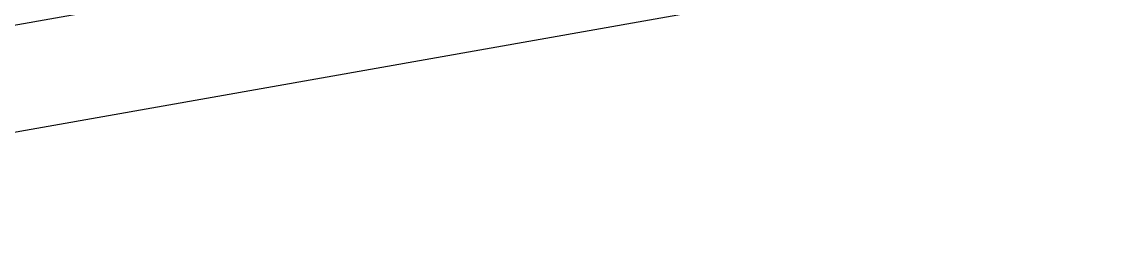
# Model space of a CAD drawing. Header units: millimetres. Extents: x -13407 to 8062823, y -2611 to 109271.
# Drawn here: x 17337.61 to 17351.66, y 51100.78 to 51103.51 of the extents above; entities that cross this region are included whole.
import ezdxf
from ezdxf import colors
from ezdxf.entities.mleader import LeaderData, LeaderLine
from ezdxf.math import Vec2, Vec3

# ---------------------------------------------------------------- set-up
doc = ezdxf.new("R2010")
doc.units = ezdxf.units.MM
for name, color, linetype, lineweight in [('АР_Отметки', 250, 'Continuous', 15), ('АР_Размеры', 175, 'Continuous', 9), ('АР_Сущ Несущая стена', 202, 'Continuous', 30)]:
    doc.layers.add(name, color=color, linetype=linetype, lineweight=lineweight)
doc.styles.add('ISOCPEUR', font='isocpeur.ttf', dxfattribs={"width": 0.7})

# ---------------------------------------------------------------- blocks, each defined once
blk = doc.blocks.new('_DotSmall')
at = {"color": 0, "linetype": 'ByBlock', "const_width": 0.5}
blk.add_lwpolyline([(-0.0625, 0, 1), (0.0625, 0, 1)], format="xyb", close=True, dxfattribs=at)

msp = doc.modelspace()

# ---------------------------------------------------------------- linework, layer by layer
at = {"layer": 'АР_Размеры', "color": 5, "lineweight": 0, "ltscale": 100, "transparency": 33554687}
msp.add_lwpolyline([(17379.526, 51110.913), (17319.641, 51100.3), (17319.359, 51100.497), (17319.167, 51101.577), (17319.343, 51101.98), (17321.744, 51102.406), (17321.942, 51102.688), (17321.814, 51103.409), (17321.51, 51103.726), (17319.109, 51103.301), (17318.827, 51103.498), (17317.869, 51108.901), (17318.617, 51110.271), (17318.588, 51111.133), (17316.354, 51113.956), (17315.676, 51113.589), (17318.038, 51100.263), (17319.755, 51098.958), (17379.88, 51109.614)], dxfattribs=at)
msp.add_lwpolyline([(17379.526, 51110.913), (17319.641, 51100.3), (17319.359, 51100.497), (17319.167, 51101.577), (17319.343, 51101.98), (17321.744, 51102.406), (17321.942, 51102.688), (17321.814, 51103.409), (17321.51, 51103.726), (17319.109, 51103.301), (17318.827, 51103.498), (17317.869, 51108.901), (17318.617, 51110.271), (17318.588, 51111.133), (17316.354, 51113.956), (17315.676, 51113.589), (17318.038, 51100.263), (17319.755, 51098.958), (17379.88, 51109.614)], dxfattribs=at)
msp.add_lwpolyline([(17379.526, 51110.913), (17319.641, 51100.3), (17319.359, 51100.497), (17319.167, 51101.577), (17319.343, 51101.98), (17321.744, 51102.406), (17321.942, 51102.688), (17321.814, 51103.409), (17321.51, 51103.726), (17319.109, 51103.301), (17318.827, 51103.498), (17317.869, 51108.901), (17318.617, 51110.271), (17318.588, 51111.133), (17316.354, 51113.956), (17315.676, 51113.589), (17318.038, 51100.263), (17319.755, 51098.958), (17379.88, 51109.614)], dxfattribs=at)
msp.add_lwpolyline([(17379.526, 51110.913), (17319.641, 51100.3), (17319.359, 51100.497), (17319.167, 51101.577), (17319.343, 51101.98), (17321.744, 51102.406), (17321.942, 51102.688), (17321.814, 51103.409), (17321.51, 51103.726), (17319.109, 51103.301), (17318.827, 51103.498), (17317.869, 51108.901), (17318.617, 51110.271), (17318.588, 51111.133), (17316.354, 51113.956), (17315.676, 51113.589), (17318.038, 51100.263), (17319.755, 51098.958), (17379.88, 51109.614)], dxfattribs=at)
msp.add_lwpolyline([(17379.526, 51110.913), (17319.641, 51100.3), (17319.359, 51100.497), (17319.167, 51101.577), (17319.343, 51101.98), (17321.744, 51102.406), (17321.942, 51102.688), (17321.814, 51103.409), (17321.51, 51103.726), (17319.109, 51103.301), (17318.827, 51103.498), (17317.869, 51108.901), (17318.617, 51110.271), (17318.588, 51111.133), (17316.354, 51113.956), (17315.676, 51113.589), (17318.038, 51100.263), (17319.755, 51098.958), (17379.88, 51109.614)], dxfattribs=at)
msp.add_lwpolyline([(17379.526, 51110.913), (17319.641, 51100.3), (17319.359, 51100.497), (17319.167, 51101.577), (17319.343, 51101.98), (17321.744, 51102.406), (17321.942, 51102.688), (17321.814, 51103.409), (17321.51, 51103.726), (17319.109, 51103.301), (17318.827, 51103.498), (17317.869, 51108.901), (17318.617, 51110.271), (17318.588, 51111.133), (17316.354, 51113.956), (17315.676, 51113.589), (17318.038, 51100.263), (17319.755, 51098.958), (17379.88, 51109.614)], dxfattribs=at)
msp.add_lwpolyline([(17379.526, 51110.913), (17319.641, 51100.3), (17319.359, 51100.497), (17319.167, 51101.577), (17319.343, 51101.98), (17321.744, 51102.406), (17321.942, 51102.688), (17321.814, 51103.409), (17321.51, 51103.726), (17319.109, 51103.301), (17318.827, 51103.498), (17317.869, 51108.901), (17318.617, 51110.271), (17318.588, 51111.133), (17316.354, 51113.956), (17315.676, 51113.589), (17318.038, 51100.263), (17319.755, 51098.958), (17379.88, 51109.614)], dxfattribs=at)
msp.add_lwpolyline([(17379.526, 51110.913), (17319.641, 51100.3), (17319.359, 51100.497), (17319.167, 51101.577), (17319.343, 51101.98), (17321.744, 51102.406), (17321.942, 51102.688), (17321.814, 51103.409), (17321.51, 51103.726), (17319.109, 51103.301), (17318.827, 51103.498), (17317.869, 51108.901), (17318.617, 51110.271), (17318.588, 51111.133), (17316.354, 51113.956), (17315.676, 51113.589), (17318.038, 51100.263), (17319.755, 51098.958), (17379.88, 51109.614)], dxfattribs=at)
msp.add_lwpolyline([(17379.526, 51110.913), (17319.641, 51100.3), (17319.359, 51100.497), (17319.167, 51101.577), (17319.343, 51101.98), (17321.744, 51102.406), (17321.942, 51102.688), (17321.814, 51103.409), (17321.51, 51103.726), (17319.109, 51103.301), (17318.827, 51103.498), (17317.869, 51108.901), (17318.617, 51110.271), (17318.588, 51111.133), (17316.354, 51113.956), (17315.676, 51113.589), (17318.038, 51100.263), (17319.755, 51098.958), (17379.88, 51109.614)], dxfattribs=at)
msp.add_lwpolyline([(17379.526, 51110.913), (17319.641, 51100.3), (17319.359, 51100.497), (17319.167, 51101.577), (17319.343, 51101.98), (17321.744, 51102.406), (17321.942, 51102.688), (17321.814, 51103.409), (17321.51, 51103.726), (17319.109, 51103.301), (17318.827, 51103.498), (17317.869, 51108.901), (17318.617, 51110.271), (17318.588, 51111.133), (17316.354, 51113.956), (17315.676, 51113.589), (17318.038, 51100.263), (17319.755, 51098.958), (17379.88, 51109.614)], dxfattribs=at)
msp.add_lwpolyline([(17379.526, 51110.913), (17319.641, 51100.3), (17319.359, 51100.497), (17319.167, 51101.577), (17319.343, 51101.98), (17321.744, 51102.406), (17321.942, 51102.688), (17321.814, 51103.409), (17321.51, 51103.726), (17319.109, 51103.301), (17318.827, 51103.498), (17317.869, 51108.901), (17318.617, 51110.271), (17318.588, 51111.133), (17316.354, 51113.956), (17315.676, 51113.589), (17318.038, 51100.263), (17319.755, 51098.958), (17379.88, 51109.614)], dxfattribs=at)
msp.add_lwpolyline([(17379.526, 51110.913), (17319.641, 51100.3), (17319.359, 51100.497), (17319.167, 51101.577), (17319.343, 51101.98), (17321.744, 51102.406), (17321.942, 51102.688), (17321.814, 51103.409), (17321.51, 51103.726), (17319.109, 51103.301), (17318.827, 51103.498), (17317.869, 51108.901), (17318.617, 51110.271), (17318.588, 51111.133), (17316.354, 51113.956), (17315.676, 51113.589), (17318.038, 51100.263), (17319.755, 51098.958), (17379.88, 51109.614)], dxfattribs=at)
msp.add_lwpolyline([(17379.526, 51110.913), (17319.641, 51100.3), (17319.359, 51100.497), (17319.167, 51101.577), (17319.343, 51101.98), (17321.744, 51102.406), (17321.942, 51102.688), (17321.814, 51103.409), (17321.51, 51103.726), (17319.109, 51103.301), (17318.827, 51103.498), (17317.869, 51108.901), (17318.617, 51110.271), (17318.588, 51111.133), (17316.354, 51113.956), (17315.676, 51113.589), (17318.038, 51100.263), (17319.755, 51098.958), (17379.88, 51109.614)], dxfattribs=at)
msp.add_lwpolyline([(17379.526, 51110.913), (17319.641, 51100.3), (17319.359, 51100.497), (17319.167, 51101.577), (17319.343, 51101.98), (17321.744, 51102.406), (17321.942, 51102.688), (17321.814, 51103.409), (17321.51, 51103.726), (17319.109, 51103.301), (17318.827, 51103.498), (17317.869, 51108.901), (17318.617, 51110.271), (17318.588, 51111.133), (17316.354, 51113.956), (17315.676, 51113.589), (17318.038, 51100.263), (17319.755, 51098.958), (17379.88, 51109.614)], dxfattribs=at)
msp.add_lwpolyline([(17379.526, 51110.913), (17319.641, 51100.3), (17319.359, 51100.497), (17319.167, 51101.577), (17319.343, 51101.98), (17321.744, 51102.406), (17321.942, 51102.688), (17321.814, 51103.409), (17321.51, 51103.726), (17319.109, 51103.301), (17318.827, 51103.498), (17317.869, 51108.901), (17318.617, 51110.271), (17318.588, 51111.133), (17316.354, 51113.956), (17315.676, 51113.589), (17318.038, 51100.263), (17319.755, 51098.958), (17379.88, 51109.614)], dxfattribs=at)
msp.add_lwpolyline([(17379.526, 51110.913), (17319.641, 51100.3), (17319.359, 51100.497), (17319.167, 51101.577), (17319.343, 51101.98), (17321.744, 51102.406), (17321.942, 51102.688), (17321.814, 51103.409), (17321.51, 51103.726), (17319.109, 51103.301), (17318.827, 51103.498), (17317.869, 51108.901), (17318.617, 51110.271), (17318.588, 51111.133), (17316.354, 51113.956), (17315.676, 51113.589), (17318.038, 51100.263), (17319.755, 51098.958), (17379.88, 51109.614)], dxfattribs=at)
msp.add_lwpolyline([(17379.526, 51110.913), (17319.641, 51100.3), (17319.359, 51100.497), (17319.167, 51101.577), (17319.343, 51101.98), (17321.744, 51102.406), (17321.942, 51102.688), (17321.814, 51103.409), (17321.51, 51103.726), (17319.109, 51103.301), (17318.827, 51103.498), (17317.869, 51108.901), (17318.617, 51110.271), (17318.588, 51111.133), (17316.354, 51113.956), (17315.676, 51113.589), (17318.038, 51100.263), (17319.755, 51098.958), (17379.88, 51109.614)], dxfattribs=at)
msp.add_lwpolyline([(17379.526, 51110.913), (17319.641, 51100.3), (17319.359, 51100.497), (17319.167, 51101.577), (17319.343, 51101.98), (17321.744, 51102.406), (17321.942, 51102.688), (17321.814, 51103.409), (17321.51, 51103.726), (17319.109, 51103.301), (17318.827, 51103.498), (17317.869, 51108.901), (17318.617, 51110.271), (17318.588, 51111.133), (17316.354, 51113.956), (17315.676, 51113.589), (17318.038, 51100.263), (17319.755, 51098.958), (17379.88, 51109.614)], dxfattribs=at)
msp.add_lwpolyline([(17379.526, 51110.913), (17319.641, 51100.3), (17319.359, 51100.497), (17319.167, 51101.577), (17319.343, 51101.98), (17321.744, 51102.406), (17321.942, 51102.688), (17321.814, 51103.409), (17321.51, 51103.726), (17319.109, 51103.301), (17318.827, 51103.498), (17317.869, 51108.901), (17318.617, 51110.271), (17318.588, 51111.133), (17316.354, 51113.956), (17315.676, 51113.589), (17318.038, 51100.263), (17319.755, 51098.958), (17379.88, 51109.614)], dxfattribs=at)
msp.add_lwpolyline([(17379.526, 51110.913), (17319.641, 51100.3), (17319.359, 51100.497), (17319.167, 51101.577), (17319.343, 51101.98), (17321.744, 51102.406), (17321.942, 51102.688), (17321.814, 51103.409), (17321.51, 51103.726), (17319.109, 51103.301), (17318.827, 51103.498), (17317.869, 51108.901), (17318.617, 51110.271), (17318.588, 51111.133), (17316.354, 51113.956), (17315.676, 51113.589), (17318.038, 51100.263), (17319.755, 51098.958), (17379.88, 51109.614)], dxfattribs=at)
msp.add_lwpolyline([(17379.526, 51110.913), (17319.641, 51100.3), (17319.359, 51100.497), (17319.167, 51101.577), (17319.343, 51101.98), (17321.744, 51102.406), (17321.942, 51102.688), (17321.814, 51103.409), (17321.51, 51103.726), (17319.109, 51103.301), (17318.827, 51103.498), (17317.869, 51108.901), (17318.617, 51110.271), (17318.588, 51111.133), (17316.354, 51113.956), (17315.676, 51113.589), (17318.038, 51100.263), (17319.755, 51098.958), (17379.88, 51109.614)], dxfattribs=at)
msp.add_lwpolyline([(17379.526, 51110.913), (17319.641, 51100.3), (17319.359, 51100.497), (17319.167, 51101.577), (17319.343, 51101.98), (17321.744, 51102.406), (17321.942, 51102.688), (17321.814, 51103.409), (17321.51, 51103.726), (17319.109, 51103.301), (17318.827, 51103.498), (17317.869, 51108.901), (17318.617, 51110.271), (17318.588, 51111.133), (17316.354, 51113.956), (17315.676, 51113.589), (17318.038, 51100.263), (17319.755, 51098.958), (17379.88, 51109.614)], dxfattribs=at)
msp.add_lwpolyline([(17379.526, 51110.913), (17319.641, 51100.3), (17319.359, 51100.497), (17319.167, 51101.577), (17319.343, 51101.98), (17321.744, 51102.406), (17321.942, 51102.688), (17321.814, 51103.409), (17321.51, 51103.726), (17319.109, 51103.301), (17318.827, 51103.498), (17317.869, 51108.901), (17318.617, 51110.271), (17318.588, 51111.133), (17316.354, 51113.956), (17315.676, 51113.589), (17318.038, 51100.263), (17319.755, 51098.958), (17379.88, 51109.614)], dxfattribs=at)
msp.add_lwpolyline([(17379.526, 51110.913), (17319.641, 51100.3), (17319.359, 51100.497), (17319.167, 51101.577), (17319.343, 51101.98), (17321.744, 51102.406), (17321.942, 51102.688), (17321.814, 51103.409), (17321.51, 51103.726), (17319.109, 51103.301), (17318.827, 51103.498), (17317.869, 51108.901), (17318.617, 51110.271), (17318.588, 51111.133), (17316.354, 51113.956), (17315.676, 51113.589), (17318.038, 51100.263), (17319.755, 51098.958), (17379.88, 51109.614)], dxfattribs=at)
msp.add_lwpolyline([(17379.526, 51110.913), (17319.641, 51100.3), (17319.359, 51100.497), (17319.167, 51101.577), (17319.343, 51101.98), (17321.744, 51102.406), (17321.942, 51102.688), (17321.814, 51103.409), (17321.51, 51103.726), (17319.109, 51103.301), (17318.827, 51103.498), (17317.869, 51108.901), (17318.617, 51110.271), (17318.588, 51111.133), (17316.354, 51113.956), (17315.676, 51113.589), (17318.038, 51100.263), (17319.755, 51098.958), (17379.88, 51109.614)], dxfattribs=at)
msp.add_lwpolyline([(17379.526, 51110.913), (17319.641, 51100.3), (17319.359, 51100.497), (17319.167, 51101.577), (17319.343, 51101.98), (17321.744, 51102.406), (17321.942, 51102.688), (17321.814, 51103.409), (17321.51, 51103.726), (17319.109, 51103.301), (17318.827, 51103.498), (17317.869, 51108.901), (17318.617, 51110.271), (17318.588, 51111.133), (17316.354, 51113.956), (17315.676, 51113.589), (17318.038, 51100.263), (17319.755, 51098.958), (17379.88, 51109.614)], dxfattribs=at)
msp.add_lwpolyline([(17379.526, 51110.913), (17319.641, 51100.3), (17319.359, 51100.497), (17319.167, 51101.577), (17319.343, 51101.98), (17321.744, 51102.406), (17321.942, 51102.688), (17321.814, 51103.409), (17321.51, 51103.726), (17319.109, 51103.301), (17318.827, 51103.498), (17317.869, 51108.901), (17318.617, 51110.271), (17318.588, 51111.133), (17316.354, 51113.956), (17315.676, 51113.589), (17318.038, 51100.263), (17319.755, 51098.958), (17379.88, 51109.614)], dxfattribs=at)
msp.add_lwpolyline([(17379.526, 51110.913), (17319.641, 51100.3), (17319.359, 51100.497), (17319.167, 51101.577), (17319.343, 51101.98), (17321.744, 51102.406), (17321.942, 51102.688), (17321.814, 51103.409), (17321.51, 51103.726), (17319.109, 51103.301), (17318.827, 51103.498), (17317.869, 51108.901), (17318.617, 51110.271), (17318.588, 51111.133), (17316.354, 51113.956), (17315.676, 51113.589), (17318.038, 51100.263), (17319.755, 51098.958), (17379.88, 51109.614)], dxfattribs=at)
msp.add_lwpolyline([(17379.526, 51110.913), (17319.641, 51100.3), (17319.359, 51100.497), (17319.167, 51101.577), (17319.343, 51101.98), (17321.744, 51102.406), (17321.942, 51102.688), (17321.814, 51103.409), (17321.51, 51103.726), (17319.109, 51103.301), (17318.827, 51103.498), (17317.869, 51108.901), (17318.617, 51110.271), (17318.588, 51111.133), (17316.354, 51113.956), (17315.676, 51113.589), (17318.038, 51100.263), (17319.755, 51098.958), (17379.88, 51109.614)], dxfattribs=at)
msp.add_lwpolyline([(17379.526, 51110.913), (17319.641, 51100.3), (17319.359, 51100.497), (17319.167, 51101.577), (17319.343, 51101.98), (17321.744, 51102.406), (17321.942, 51102.688), (17321.814, 51103.409), (17321.51, 51103.726), (17319.109, 51103.301), (17318.827, 51103.498), (17317.869, 51108.901), (17318.617, 51110.271), (17318.588, 51111.133), (17316.354, 51113.956), (17315.676, 51113.589), (17318.038, 51100.263), (17319.755, 51098.958), (17379.88, 51109.614)], dxfattribs=at)
msp.add_lwpolyline([(17379.526, 51110.913), (17319.641, 51100.3), (17319.359, 51100.497), (17319.167, 51101.577), (17319.343, 51101.98), (17321.744, 51102.406), (17321.942, 51102.688), (17321.814, 51103.409), (17321.51, 51103.726), (17319.109, 51103.301), (17318.827, 51103.498), (17317.869, 51108.901), (17318.617, 51110.271), (17318.588, 51111.133), (17316.354, 51113.956), (17315.676, 51113.589), (17318.038, 51100.263), (17319.755, 51098.958), (17379.88, 51109.614)], dxfattribs=at)
msp.add_lwpolyline([(17379.526, 51110.913), (17319.641, 51100.3), (17319.359, 51100.497), (17319.167, 51101.577), (17319.343, 51101.98), (17321.744, 51102.406), (17321.942, 51102.688), (17321.814, 51103.409), (17321.51, 51103.726), (17319.109, 51103.301), (17318.827, 51103.498), (17317.869, 51108.901), (17318.617, 51110.271), (17318.588, 51111.133), (17316.354, 51113.956), (17315.676, 51113.589), (17318.038, 51100.263), (17319.755, 51098.958), (17379.88, 51109.614)], dxfattribs=at)
msp.add_lwpolyline([(17379.526, 51110.913), (17319.641, 51100.3), (17319.359, 51100.497), (17319.167, 51101.577), (17319.343, 51101.98), (17321.744, 51102.406), (17321.942, 51102.688), (17321.814, 51103.409), (17321.51, 51103.726), (17319.109, 51103.301), (17318.827, 51103.498), (17317.869, 51108.901), (17318.617, 51110.271), (17318.588, 51111.133), (17316.354, 51113.956), (17315.676, 51113.589), (17318.038, 51100.263), (17319.755, 51098.958), (17379.88, 51109.614)], dxfattribs=at)
msp.add_lwpolyline([(17379.526, 51110.913), (17319.641, 51100.3), (17319.359, 51100.497), (17319.167, 51101.577), (17319.343, 51101.98), (17321.744, 51102.406), (17321.942, 51102.688), (17321.814, 51103.409), (17321.51, 51103.726), (17319.109, 51103.301), (17318.827, 51103.498), (17317.869, 51108.901), (17318.617, 51110.271), (17318.588, 51111.133), (17316.354, 51113.956), (17315.676, 51113.589), (17318.038, 51100.263), (17319.755, 51098.958), (17379.88, 51109.614)], dxfattribs=at)
msp.add_lwpolyline([(17379.526, 51110.913), (17319.641, 51100.3), (17319.359, 51100.497), (17319.167, 51101.577), (17319.343, 51101.98), (17321.744, 51102.406), (17321.942, 51102.688), (17321.814, 51103.409), (17321.51, 51103.726), (17319.109, 51103.301), (17318.827, 51103.498), (17317.869, 51108.901), (17318.617, 51110.271), (17318.588, 51111.133), (17316.354, 51113.956), (17315.676, 51113.589), (17318.038, 51100.263), (17319.755, 51098.958), (17379.88, 51109.614)], dxfattribs=at)
msp.add_lwpolyline([(17379.526, 51110.913), (17319.641, 51100.3), (17319.359, 51100.497), (17319.167, 51101.577), (17319.343, 51101.98), (17321.744, 51102.406), (17321.942, 51102.688), (17321.814, 51103.409), (17321.51, 51103.726), (17319.109, 51103.301), (17318.827, 51103.498), (17317.869, 51108.901), (17318.617, 51110.271), (17318.588, 51111.133), (17316.354, 51113.956), (17315.676, 51113.589), (17318.038, 51100.263), (17319.755, 51098.958), (17379.88, 51109.614)], dxfattribs=at)
msp.add_lwpolyline([(17379.526, 51110.913), (17319.641, 51100.3), (17319.359, 51100.497), (17319.167, 51101.577), (17319.343, 51101.98), (17321.744, 51102.406), (17321.942, 51102.688), (17321.814, 51103.409), (17321.51, 51103.726), (17319.109, 51103.301), (17318.827, 51103.498), (17317.869, 51108.901), (17318.617, 51110.271), (17318.588, 51111.133), (17316.354, 51113.956), (17315.676, 51113.589), (17318.038, 51100.263), (17319.755, 51098.958), (17379.88, 51109.614)], dxfattribs=at)
msp.add_lwpolyline([(17379.526, 51110.913), (17319.641, 51100.3), (17319.359, 51100.497), (17319.167, 51101.577), (17319.343, 51101.98), (17321.744, 51102.406), (17321.942, 51102.688), (17321.814, 51103.409), (17321.51, 51103.726), (17319.109, 51103.301), (17318.827, 51103.498), (17317.869, 51108.901), (17318.617, 51110.271), (17318.588, 51111.133), (17316.354, 51113.956), (17315.676, 51113.589), (17318.038, 51100.263), (17319.755, 51098.958), (17379.88, 51109.614)], dxfattribs=at)
msp.add_lwpolyline([(17379.526, 51110.913), (17319.641, 51100.3), (17319.359, 51100.497), (17319.167, 51101.577), (17319.343, 51101.98), (17321.744, 51102.406), (17321.942, 51102.688), (17321.814, 51103.409), (17321.51, 51103.726), (17319.109, 51103.301), (17318.827, 51103.498), (17317.869, 51108.901), (17318.617, 51110.271), (17318.588, 51111.133), (17316.354, 51113.956), (17315.676, 51113.589), (17318.038, 51100.263), (17319.755, 51098.958), (17379.88, 51109.614)], dxfattribs=at)
msp.add_lwpolyline([(17379.526, 51110.913), (17319.641, 51100.3), (17319.359, 51100.497), (17319.167, 51101.577), (17319.343, 51101.98), (17321.744, 51102.406), (17321.942, 51102.688), (17321.814, 51103.409), (17321.51, 51103.726), (17319.109, 51103.301), (17318.827, 51103.498), (17317.869, 51108.901), (17318.617, 51110.271), (17318.588, 51111.133), (17316.354, 51113.956), (17315.676, 51113.589), (17318.038, 51100.263), (17319.755, 51098.958), (17379.88, 51109.614)], dxfattribs=at)
msp.add_lwpolyline([(17379.526, 51110.913), (17319.641, 51100.3), (17319.359, 51100.497), (17319.167, 51101.577), (17319.343, 51101.98), (17321.744, 51102.406), (17321.942, 51102.688), (17321.814, 51103.409), (17321.51, 51103.726), (17319.109, 51103.301), (17318.827, 51103.498), (17317.869, 51108.901), (17318.617, 51110.271), (17318.588, 51111.133), (17316.354, 51113.956), (17315.676, 51113.589), (17318.038, 51100.263), (17319.755, 51098.958), (17379.88, 51109.614)], dxfattribs=at)
msp.add_lwpolyline([(17379.526, 51110.913), (17319.641, 51100.3), (17319.359, 51100.497), (17319.167, 51101.577), (17319.343, 51101.98), (17321.744, 51102.406), (17321.942, 51102.688), (17321.814, 51103.409), (17321.51, 51103.726), (17319.109, 51103.301), (17318.827, 51103.498), (17317.869, 51108.901), (17318.617, 51110.271), (17318.588, 51111.133), (17316.354, 51113.956), (17315.676, 51113.589), (17318.038, 51100.263), (17319.755, 51098.958), (17379.88, 51109.614)], dxfattribs=at)
msp.add_lwpolyline([(17379.526, 51110.913), (17319.641, 51100.3), (17319.359, 51100.497), (17319.167, 51101.577), (17319.343, 51101.98), (17321.744, 51102.406), (17321.942, 51102.688), (17321.814, 51103.409), (17321.51, 51103.726), (17319.109, 51103.301), (17318.827, 51103.498), (17317.869, 51108.901), (17318.617, 51110.271), (17318.588, 51111.133), (17316.354, 51113.956), (17315.676, 51113.589), (17318.038, 51100.263), (17319.755, 51098.958), (17379.88, 51109.614)], dxfattribs=at)
msp.add_lwpolyline([(17379.526, 51110.913), (17319.641, 51100.3), (17319.359, 51100.497), (17319.167, 51101.577), (17319.343, 51101.98), (17321.744, 51102.406), (17321.942, 51102.688), (17321.814, 51103.409), (17321.51, 51103.726), (17319.109, 51103.301), (17318.827, 51103.498), (17317.869, 51108.901), (17318.617, 51110.271), (17318.588, 51111.133), (17316.354, 51113.956), (17315.676, 51113.589), (17318.038, 51100.263), (17319.755, 51098.958), (17379.88, 51109.614)], dxfattribs=at)
msp.add_lwpolyline([(17379.526, 51110.913), (17319.641, 51100.3), (17319.359, 51100.497), (17319.167, 51101.577), (17319.343, 51101.98), (17321.744, 51102.406), (17321.942, 51102.688), (17321.814, 51103.409), (17321.51, 51103.726), (17319.109, 51103.301), (17318.827, 51103.498), (17317.869, 51108.901), (17318.617, 51110.271), (17318.588, 51111.133), (17316.354, 51113.956), (17315.676, 51113.589), (17318.038, 51100.263), (17319.755, 51098.958), (17379.88, 51109.614)], dxfattribs=at)
msp.add_lwpolyline([(17379.526, 51110.913), (17319.641, 51100.3), (17319.359, 51100.497), (17319.167, 51101.577), (17319.343, 51101.98), (17321.744, 51102.406), (17321.942, 51102.688), (17321.814, 51103.409), (17321.51, 51103.726), (17319.109, 51103.301), (17318.827, 51103.498), (17317.869, 51108.901), (17318.617, 51110.271), (17318.588, 51111.133), (17316.354, 51113.956), (17315.676, 51113.589), (17318.038, 51100.263), (17319.755, 51098.958), (17379.88, 51109.614)], dxfattribs=at)
msp.add_lwpolyline([(17379.526, 51110.913), (17319.641, 51100.3), (17319.359, 51100.497), (17319.167, 51101.577), (17319.343, 51101.98), (17321.744, 51102.406), (17321.942, 51102.688), (17321.814, 51103.409), (17321.51, 51103.726), (17319.109, 51103.301), (17318.827, 51103.498), (17317.869, 51108.901), (17318.617, 51110.271), (17318.588, 51111.133), (17316.354, 51113.956), (17315.676, 51113.589), (17318.038, 51100.263), (17319.755, 51098.958), (17379.88, 51109.614)], dxfattribs=at)
msp.add_lwpolyline([(17379.526, 51110.913), (17319.641, 51100.3), (17319.359, 51100.497), (17319.167, 51101.577), (17319.343, 51101.98), (17321.744, 51102.406), (17321.942, 51102.688), (17321.814, 51103.409), (17321.51, 51103.726), (17319.109, 51103.301), (17318.827, 51103.498), (17317.869, 51108.901), (17318.617, 51110.271), (17318.588, 51111.133), (17316.354, 51113.956), (17315.676, 51113.589), (17318.038, 51100.263), (17319.755, 51098.958), (17379.88, 51109.614)], dxfattribs=at)
msp.add_lwpolyline([(17379.526, 51110.913), (17319.641, 51100.3), (17319.359, 51100.497), (17319.167, 51101.577), (17319.343, 51101.98), (17321.744, 51102.406), (17321.942, 51102.688), (17321.814, 51103.409), (17321.51, 51103.726), (17319.109, 51103.301), (17318.827, 51103.498), (17317.869, 51108.901), (17318.617, 51110.271), (17318.588, 51111.133), (17316.354, 51113.956), (17315.676, 51113.589), (17318.038, 51100.263), (17319.755, 51098.958), (17379.88, 51109.614)], dxfattribs=at)
msp.add_lwpolyline([(17379.526, 51110.913), (17319.641, 51100.3), (17319.359, 51100.497), (17319.167, 51101.577), (17319.343, 51101.98), (17321.744, 51102.406), (17321.942, 51102.688), (17321.814, 51103.409), (17321.51, 51103.726), (17319.109, 51103.301), (17318.827, 51103.498), (17317.869, 51108.901), (17318.617, 51110.271), (17318.588, 51111.133), (17316.354, 51113.956), (17315.676, 51113.589), (17318.038, 51100.263), (17319.755, 51098.958), (17379.88, 51109.614)], dxfattribs=at)
msp.add_lwpolyline([(17379.526, 51110.913), (17319.641, 51100.3), (17319.359, 51100.497), (17319.167, 51101.577), (17319.343, 51101.98), (17321.744, 51102.406), (17321.942, 51102.688), (17321.814, 51103.409), (17321.51, 51103.726), (17319.109, 51103.301), (17318.827, 51103.498), (17317.869, 51108.901), (17318.617, 51110.271), (17318.588, 51111.133), (17316.354, 51113.956), (17315.676, 51113.589), (17318.038, 51100.263), (17319.755, 51098.958), (17379.88, 51109.614)], dxfattribs=at)
msp.add_lwpolyline([(17379.526, 51110.913), (17319.641, 51100.3), (17319.359, 51100.497), (17319.167, 51101.577), (17319.343, 51101.98), (17321.744, 51102.406), (17321.942, 51102.688), (17321.814, 51103.409), (17321.51, 51103.726), (17319.109, 51103.301), (17318.827, 51103.498), (17317.869, 51108.901), (17318.617, 51110.271), (17318.588, 51111.133), (17316.354, 51113.956), (17315.676, 51113.589), (17318.038, 51100.263), (17319.755, 51098.958), (17379.88, 51109.614)], dxfattribs=at)
msp.add_lwpolyline([(17379.526, 51110.913), (17319.641, 51100.3), (17319.359, 51100.497), (17319.167, 51101.577), (17319.343, 51101.98), (17321.744, 51102.406), (17321.942, 51102.688), (17321.814, 51103.409), (17321.51, 51103.726), (17319.109, 51103.301), (17318.827, 51103.498), (17317.869, 51108.901), (17318.617, 51110.271), (17318.588, 51111.133), (17316.354, 51113.956), (17315.676, 51113.589), (17318.038, 51100.263), (17319.755, 51098.958), (17379.88, 51109.614)], dxfattribs=at)
msp.add_lwpolyline([(17379.526, 51110.913), (17319.641, 51100.3), (17319.359, 51100.497), (17319.167, 51101.577), (17319.343, 51101.98), (17321.744, 51102.406), (17321.942, 51102.688), (17321.814, 51103.409), (17321.51, 51103.726), (17319.109, 51103.301), (17318.827, 51103.498), (17317.869, 51108.901), (17318.617, 51110.271), (17318.588, 51111.133), (17316.354, 51113.956), (17315.676, 51113.589), (17318.038, 51100.263), (17319.755, 51098.958), (17379.88, 51109.614)], dxfattribs=at)
msp.add_lwpolyline([(17379.526, 51110.913), (17319.641, 51100.3), (17319.359, 51100.497), (17319.167, 51101.577), (17319.343, 51101.98), (17321.744, 51102.406), (17321.942, 51102.688), (17321.814, 51103.409), (17321.51, 51103.726), (17319.109, 51103.301), (17318.827, 51103.498), (17317.869, 51108.901), (17318.617, 51110.271), (17318.588, 51111.133), (17316.354, 51113.956), (17315.676, 51113.589), (17318.038, 51100.263), (17319.755, 51098.958), (17379.88, 51109.614)], dxfattribs=at)
msp.add_lwpolyline([(17379.526, 51110.913), (17319.641, 51100.3), (17319.359, 51100.497), (17319.167, 51101.577), (17319.343, 51101.98), (17321.744, 51102.406), (17321.942, 51102.688), (17321.814, 51103.409), (17321.51, 51103.726), (17319.109, 51103.301), (17318.827, 51103.498), (17317.869, 51108.901), (17318.617, 51110.271), (17318.588, 51111.133), (17316.354, 51113.956), (17315.676, 51113.589), (17318.038, 51100.263), (17319.755, 51098.958), (17379.88, 51109.614)], dxfattribs=at)
msp.add_lwpolyline([(17379.526, 51110.913), (17319.641, 51100.3), (17319.359, 51100.497), (17319.167, 51101.577), (17319.343, 51101.98), (17321.744, 51102.406), (17321.942, 51102.688), (17321.814, 51103.409), (17321.51, 51103.726), (17319.109, 51103.301), (17318.827, 51103.498), (17317.869, 51108.901), (17318.617, 51110.271), (17318.588, 51111.133), (17316.354, 51113.956), (17315.676, 51113.589), (17318.038, 51100.263), (17319.755, 51098.958), (17379.88, 51109.614)], dxfattribs=at)
msp.add_lwpolyline([(17379.526, 51110.913), (17319.641, 51100.3), (17319.359, 51100.497), (17319.167, 51101.577), (17319.343, 51101.98), (17321.744, 51102.406), (17321.942, 51102.688), (17321.814, 51103.409), (17321.51, 51103.726), (17319.109, 51103.301), (17318.827, 51103.498), (17317.869, 51108.901), (17318.617, 51110.271), (17318.588, 51111.133), (17316.354, 51113.956), (17315.676, 51113.589), (17318.038, 51100.263), (17319.755, 51098.958), (17379.88, 51109.614)], dxfattribs=at)
msp.add_lwpolyline([(17379.526, 51110.913), (17319.641, 51100.3), (17319.359, 51100.497), (17319.167, 51101.577), (17319.343, 51101.98), (17321.744, 51102.406), (17321.942, 51102.688), (17321.814, 51103.409), (17321.51, 51103.726), (17319.109, 51103.301), (17318.827, 51103.498), (17317.869, 51108.901), (17318.617, 51110.271), (17318.588, 51111.133), (17316.354, 51113.956), (17315.676, 51113.589), (17318.038, 51100.263), (17319.755, 51098.958), (17379.88, 51109.614)], dxfattribs=at)
msp.add_lwpolyline([(17379.526, 51110.913), (17319.641, 51100.3), (17319.359, 51100.497), (17319.167, 51101.577), (17319.343, 51101.98), (17321.744, 51102.406), (17321.942, 51102.688), (17321.814, 51103.409), (17321.51, 51103.726), (17319.109, 51103.301), (17318.827, 51103.498), (17317.869, 51108.901), (17318.617, 51110.271), (17318.588, 51111.133), (17316.354, 51113.956), (17315.676, 51113.589), (17318.038, 51100.263), (17319.755, 51098.958), (17379.88, 51109.614)], dxfattribs=at)
msp.add_lwpolyline([(17379.526, 51110.913), (17319.641, 51100.3), (17319.359, 51100.497), (17319.167, 51101.577), (17319.343, 51101.98), (17321.744, 51102.406), (17321.942, 51102.688), (17321.814, 51103.409), (17321.51, 51103.726), (17319.109, 51103.301), (17318.827, 51103.498), (17317.869, 51108.901), (17318.617, 51110.271), (17318.588, 51111.133), (17316.354, 51113.956), (17315.676, 51113.589), (17318.038, 51100.263), (17319.755, 51098.958), (17379.88, 51109.614)], dxfattribs=at)
msp.add_lwpolyline([(17379.526, 51110.913), (17319.641, 51100.3), (17319.359, 51100.497), (17319.167, 51101.577), (17319.343, 51101.98), (17321.744, 51102.406), (17321.942, 51102.688), (17321.814, 51103.409), (17321.51, 51103.726), (17319.109, 51103.301), (17318.827, 51103.498), (17317.869, 51108.901), (17318.617, 51110.271), (17318.588, 51111.133), (17316.354, 51113.956), (17315.676, 51113.589), (17318.038, 51100.263), (17319.755, 51098.958), (17379.88, 51109.614)], dxfattribs=at)
msp.add_lwpolyline([(17379.526, 51110.913), (17319.641, 51100.3), (17319.359, 51100.497), (17319.167, 51101.577), (17319.343, 51101.98), (17321.744, 51102.406), (17321.942, 51102.688), (17321.814, 51103.409), (17321.51, 51103.726), (17319.109, 51103.301), (17318.827, 51103.498), (17317.869, 51108.901), (17318.617, 51110.271), (17318.588, 51111.133), (17316.354, 51113.956), (17315.676, 51113.589), (17318.038, 51100.263), (17319.755, 51098.958), (17379.88, 51109.614)], dxfattribs=at)
msp.add_lwpolyline([(17379.526, 51110.913), (17319.641, 51100.3), (17319.359, 51100.497), (17319.167, 51101.577), (17319.343, 51101.98), (17321.744, 51102.406), (17321.942, 51102.688), (17321.814, 51103.409), (17321.51, 51103.726), (17319.109, 51103.301), (17318.827, 51103.498), (17317.869, 51108.901), (17318.617, 51110.271), (17318.588, 51111.133), (17316.354, 51113.956), (17315.676, 51113.589), (17318.038, 51100.263), (17319.755, 51098.958), (17379.88, 51109.614)], dxfattribs=at)
msp.add_lwpolyline([(17379.526, 51110.913), (17319.641, 51100.3), (17319.359, 51100.497), (17319.167, 51101.577), (17319.343, 51101.98), (17321.744, 51102.406), (17321.942, 51102.688), (17321.814, 51103.409), (17321.51, 51103.726), (17319.109, 51103.301), (17318.827, 51103.498), (17317.869, 51108.901), (17318.617, 51110.271), (17318.588, 51111.133), (17316.354, 51113.956), (17315.676, 51113.589), (17318.038, 51100.263), (17319.755, 51098.958), (17379.88, 51109.614)], dxfattribs=at)
msp.add_lwpolyline([(17379.526, 51110.913), (17319.641, 51100.3), (17319.359, 51100.497), (17319.167, 51101.577), (17319.343, 51101.98), (17321.744, 51102.406), (17321.942, 51102.688), (17321.814, 51103.409), (17321.51, 51103.726), (17319.109, 51103.301), (17318.827, 51103.498), (17317.869, 51108.901), (17318.617, 51110.271), (17318.588, 51111.133), (17316.354, 51113.956), (17315.676, 51113.589), (17318.038, 51100.263), (17319.755, 51098.958), (17379.88, 51109.614)], dxfattribs=at)
msp.add_lwpolyline([(17379.526, 51110.913), (17319.641, 51100.3), (17319.359, 51100.497), (17319.167, 51101.577), (17319.343, 51101.98), (17321.744, 51102.406), (17321.942, 51102.688), (17321.814, 51103.409), (17321.51, 51103.726), (17319.109, 51103.301), (17318.827, 51103.498), (17317.869, 51108.901), (17318.617, 51110.271), (17318.588, 51111.133), (17316.354, 51113.956), (17315.676, 51113.589), (17318.038, 51100.263), (17319.755, 51098.958), (17379.88, 51109.614)], dxfattribs=at)
msp.add_lwpolyline([(17379.526, 51110.913), (17319.641, 51100.3), (17319.359, 51100.497), (17319.167, 51101.577), (17319.343, 51101.98), (17321.744, 51102.406), (17321.942, 51102.688), (17321.814, 51103.409), (17321.51, 51103.726), (17319.109, 51103.301), (17318.827, 51103.498), (17317.869, 51108.901), (17318.617, 51110.271), (17318.588, 51111.133), (17316.354, 51113.956), (17315.676, 51113.589), (17318.038, 51100.263), (17319.755, 51098.958), (17379.88, 51109.614)], dxfattribs=at)
msp.add_lwpolyline([(17379.526, 51110.913), (17319.641, 51100.3), (17319.359, 51100.497), (17319.167, 51101.577), (17319.343, 51101.98), (17321.744, 51102.406), (17321.942, 51102.688), (17321.814, 51103.409), (17321.51, 51103.726), (17319.109, 51103.301), (17318.827, 51103.498), (17317.869, 51108.901), (17318.617, 51110.271), (17318.588, 51111.133), (17316.354, 51113.956), (17315.676, 51113.589), (17318.038, 51100.263), (17319.755, 51098.958), (17379.88, 51109.614)], dxfattribs=at)
msp.add_lwpolyline([(17379.526, 51110.913), (17319.641, 51100.3), (17319.359, 51100.497), (17319.167, 51101.577), (17319.343, 51101.98), (17321.744, 51102.406), (17321.942, 51102.688), (17321.814, 51103.409), (17321.51, 51103.726), (17319.109, 51103.301), (17318.827, 51103.498), (17317.869, 51108.901), (17318.617, 51110.271), (17318.588, 51111.133), (17316.354, 51113.956), (17315.676, 51113.589), (17318.038, 51100.263), (17319.755, 51098.958), (17379.88, 51109.614)], dxfattribs=at)
msp.add_lwpolyline([(17379.526, 51110.913), (17319.641, 51100.3), (17319.359, 51100.497), (17319.167, 51101.577), (17319.343, 51101.98), (17321.744, 51102.406), (17321.942, 51102.688), (17321.814, 51103.409), (17321.51, 51103.726), (17319.109, 51103.301), (17318.827, 51103.498), (17317.869, 51108.901), (17318.617, 51110.271), (17318.588, 51111.133), (17316.354, 51113.956), (17315.676, 51113.589), (17318.038, 51100.263), (17319.755, 51098.958), (17379.88, 51109.614)], dxfattribs=at)
msp.add_lwpolyline([(17379.526, 51110.913), (17319.641, 51100.3), (17319.359, 51100.497), (17319.167, 51101.577), (17319.343, 51101.98), (17321.744, 51102.406), (17321.942, 51102.688), (17321.814, 51103.409), (17321.51, 51103.726), (17319.109, 51103.301), (17318.827, 51103.498), (17317.869, 51108.901), (17318.617, 51110.271), (17318.588, 51111.133), (17316.354, 51113.956), (17315.676, 51113.589), (17318.038, 51100.263), (17319.755, 51098.958), (17379.88, 51109.614)], dxfattribs=at)
msp.add_lwpolyline([(17379.526, 51110.913), (17319.641, 51100.3), (17319.359, 51100.497), (17319.167, 51101.577), (17319.343, 51101.98), (17321.744, 51102.406), (17321.942, 51102.688), (17321.814, 51103.409), (17321.51, 51103.726), (17319.109, 51103.301), (17318.827, 51103.498), (17317.869, 51108.901), (17318.617, 51110.271), (17318.588, 51111.133), (17316.354, 51113.956), (17315.676, 51113.589), (17318.038, 51100.263), (17319.755, 51098.958), (17379.88, 51109.614)], dxfattribs=at)
msp.add_lwpolyline([(17379.526, 51110.913), (17319.641, 51100.3), (17319.359, 51100.497), (17319.167, 51101.577), (17319.343, 51101.98), (17321.744, 51102.406), (17321.942, 51102.688), (17321.814, 51103.409), (17321.51, 51103.726), (17319.109, 51103.301), (17318.827, 51103.498), (17317.869, 51108.901), (17318.617, 51110.271), (17318.588, 51111.133), (17316.354, 51113.956), (17315.676, 51113.589), (17318.038, 51100.263), (17319.755, 51098.958), (17379.88, 51109.614)], dxfattribs=at)
msp.add_lwpolyline([(17379.526, 51110.913), (17319.641, 51100.3), (17319.359, 51100.497), (17319.167, 51101.577), (17319.343, 51101.98), (17321.744, 51102.406), (17321.942, 51102.688), (17321.814, 51103.409), (17321.51, 51103.726), (17319.109, 51103.301), (17318.827, 51103.498), (17317.869, 51108.901), (17318.617, 51110.271), (17318.588, 51111.133), (17316.354, 51113.956), (17315.676, 51113.589), (17318.038, 51100.263), (17319.755, 51098.958), (17379.88, 51109.614)], dxfattribs=at)
msp.add_lwpolyline([(17379.526, 51110.913), (17319.641, 51100.3), (17319.359, 51100.497), (17319.167, 51101.577), (17319.343, 51101.98), (17321.744, 51102.406), (17321.942, 51102.688), (17321.814, 51103.409), (17321.51, 51103.726), (17319.109, 51103.301), (17318.827, 51103.498), (17317.869, 51108.901), (17318.617, 51110.271), (17318.588, 51111.133), (17316.354, 51113.956), (17315.676, 51113.589), (17318.038, 51100.263), (17319.755, 51098.958), (17379.88, 51109.614)], dxfattribs=at)
msp.add_lwpolyline([(17379.526, 51110.913), (17319.641, 51100.3), (17319.359, 51100.497), (17319.167, 51101.577), (17319.343, 51101.98), (17321.744, 51102.406), (17321.942, 51102.688), (17321.814, 51103.409), (17321.51, 51103.726), (17319.109, 51103.301), (17318.827, 51103.498), (17317.869, 51108.901), (17318.617, 51110.271), (17318.588, 51111.133), (17316.354, 51113.956), (17315.676, 51113.589), (17318.038, 51100.263), (17319.755, 51098.958), (17379.88, 51109.614)], dxfattribs=at)
msp.add_lwpolyline([(17379.526, 51110.913), (17319.641, 51100.3), (17319.359, 51100.497), (17319.167, 51101.577), (17319.343, 51101.98), (17321.744, 51102.406), (17321.942, 51102.688), (17321.814, 51103.409), (17321.51, 51103.726), (17319.109, 51103.301), (17318.827, 51103.498), (17317.869, 51108.901), (17318.617, 51110.271), (17318.588, 51111.133), (17316.354, 51113.956), (17315.676, 51113.589), (17318.038, 51100.263), (17319.755, 51098.958), (17379.88, 51109.614)], dxfattribs=at)
msp.add_lwpolyline([(17379.526, 51110.913), (17319.641, 51100.3), (17319.359, 51100.497), (17319.167, 51101.577), (17319.343, 51101.98), (17321.744, 51102.406), (17321.942, 51102.688), (17321.814, 51103.409), (17321.51, 51103.726), (17319.109, 51103.301), (17318.827, 51103.498), (17317.869, 51108.901), (17318.617, 51110.271), (17318.588, 51111.133), (17316.354, 51113.956), (17315.676, 51113.589), (17318.038, 51100.263), (17319.755, 51098.958), (17379.88, 51109.614)], dxfattribs=at)
msp.add_lwpolyline([(17379.526, 51110.913), (17319.641, 51100.3), (17319.359, 51100.497), (17319.167, 51101.577), (17319.343, 51101.98), (17321.744, 51102.406), (17321.942, 51102.688), (17321.814, 51103.409), (17321.51, 51103.726), (17319.109, 51103.301), (17318.827, 51103.498), (17317.869, 51108.901), (17318.617, 51110.271), (17318.588, 51111.133), (17316.354, 51113.956), (17315.676, 51113.589), (17318.038, 51100.263), (17319.755, 51098.958), (17379.88, 51109.614)], dxfattribs=at)
msp.add_lwpolyline([(17379.526, 51110.913), (17319.641, 51100.3), (17319.359, 51100.497), (17319.167, 51101.577), (17319.343, 51101.98), (17321.744, 51102.406), (17321.942, 51102.688), (17321.814, 51103.409), (17321.51, 51103.726), (17319.109, 51103.301), (17318.827, 51103.498), (17317.869, 51108.901), (17318.617, 51110.271), (17318.588, 51111.133), (17316.354, 51113.956), (17315.676, 51113.589), (17318.038, 51100.263), (17319.755, 51098.958), (17379.88, 51109.614)], dxfattribs=at)
msp.add_lwpolyline([(17379.526, 51110.913), (17319.641, 51100.3), (17319.359, 51100.497), (17319.167, 51101.577), (17319.343, 51101.98), (17321.744, 51102.406), (17321.942, 51102.688), (17321.814, 51103.409), (17321.51, 51103.726), (17319.109, 51103.301), (17318.827, 51103.498), (17317.869, 51108.901), (17318.617, 51110.271), (17318.588, 51111.133), (17316.354, 51113.956), (17315.676, 51113.589), (17318.038, 51100.263), (17319.755, 51098.958), (17379.88, 51109.614)], dxfattribs=at)
msp.add_lwpolyline([(17379.526, 51110.913), (17319.641, 51100.3), (17319.359, 51100.497), (17319.167, 51101.577), (17319.343, 51101.98), (17321.744, 51102.406), (17321.942, 51102.688), (17321.814, 51103.409), (17321.51, 51103.726), (17319.109, 51103.301), (17318.827, 51103.498), (17317.869, 51108.901), (17318.617, 51110.271), (17318.588, 51111.133), (17316.354, 51113.956), (17315.676, 51113.589), (17318.038, 51100.263), (17319.755, 51098.958), (17379.88, 51109.614)], dxfattribs=at)
msp.add_lwpolyline([(17379.526, 51110.913), (17319.641, 51100.3), (17319.359, 51100.497), (17319.167, 51101.577), (17319.343, 51101.98), (17321.744, 51102.406), (17321.942, 51102.688), (17321.814, 51103.409), (17321.51, 51103.726), (17319.109, 51103.301), (17318.827, 51103.498), (17317.869, 51108.901), (17318.617, 51110.271), (17318.588, 51111.133), (17316.354, 51113.956), (17315.676, 51113.589), (17318.038, 51100.263), (17319.755, 51098.958), (17379.88, 51109.614)], dxfattribs=at)
msp.add_lwpolyline([(17379.526, 51110.913), (17319.641, 51100.3), (17319.359, 51100.497), (17319.167, 51101.577), (17319.343, 51101.98), (17321.744, 51102.406), (17321.942, 51102.688), (17321.814, 51103.409), (17321.51, 51103.726), (17319.109, 51103.301), (17318.827, 51103.498), (17317.869, 51108.901), (17318.617, 51110.271), (17318.588, 51111.133), (17316.354, 51113.956), (17315.676, 51113.589), (17318.038, 51100.263), (17319.755, 51098.958), (17379.88, 51109.614)], dxfattribs=at)
msp.add_lwpolyline([(17379.526, 51110.913), (17319.641, 51100.3), (17319.359, 51100.497), (17319.167, 51101.577), (17319.343, 51101.98), (17321.744, 51102.406), (17321.942, 51102.688), (17321.814, 51103.409), (17321.51, 51103.726), (17319.109, 51103.301), (17318.827, 51103.498), (17317.869, 51108.901), (17318.617, 51110.271), (17318.588, 51111.133), (17316.354, 51113.956), (17315.676, 51113.589), (17318.038, 51100.263), (17319.755, 51098.958), (17379.88, 51109.614)], dxfattribs=at)
msp.add_lwpolyline([(17379.526, 51110.913), (17319.641, 51100.3), (17319.359, 51100.497), (17319.167, 51101.577), (17319.343, 51101.98), (17321.744, 51102.406), (17321.942, 51102.688), (17321.814, 51103.409), (17321.51, 51103.726), (17319.109, 51103.301), (17318.827, 51103.498), (17317.869, 51108.901), (17318.617, 51110.271), (17318.588, 51111.133), (17316.354, 51113.956), (17315.676, 51113.589), (17318.038, 51100.263), (17319.755, 51098.958), (17379.88, 51109.614)], dxfattribs=at)
msp.add_lwpolyline([(17379.526, 51110.913), (17319.641, 51100.3), (17319.359, 51100.497), (17319.167, 51101.577), (17319.343, 51101.98), (17321.744, 51102.406), (17321.942, 51102.688), (17321.814, 51103.409), (17321.51, 51103.726), (17319.109, 51103.301), (17318.827, 51103.498), (17317.869, 51108.901), (17318.617, 51110.271), (17318.588, 51111.133), (17316.354, 51113.956), (17315.676, 51113.589), (17318.038, 51100.263), (17319.755, 51098.958), (17379.88, 51109.614)], dxfattribs=at)
msp.add_lwpolyline([(17379.526, 51110.913), (17319.641, 51100.3), (17319.359, 51100.497), (17319.167, 51101.577), (17319.343, 51101.98), (17321.744, 51102.406), (17321.942, 51102.688), (17321.814, 51103.409), (17321.51, 51103.726), (17319.109, 51103.301), (17318.827, 51103.498), (17317.869, 51108.901), (17318.617, 51110.271), (17318.588, 51111.133), (17316.354, 51113.956), (17315.676, 51113.589), (17318.038, 51100.263), (17319.755, 51098.958), (17379.88, 51109.614)], dxfattribs=at)
msp.add_lwpolyline([(17379.526, 51110.913), (17319.641, 51100.3), (17319.359, 51100.497), (17319.167, 51101.577), (17319.343, 51101.98), (17321.744, 51102.406), (17321.942, 51102.688), (17321.814, 51103.409), (17321.51, 51103.726), (17319.109, 51103.301), (17318.827, 51103.498), (17317.869, 51108.901), (17318.617, 51110.271), (17318.588, 51111.133), (17316.354, 51113.956), (17315.676, 51113.589), (17318.038, 51100.263), (17319.755, 51098.958), (17379.88, 51109.614)], dxfattribs=at)
msp.add_lwpolyline([(17379.526, 51110.913), (17319.641, 51100.3), (17319.359, 51100.497), (17319.167, 51101.577), (17319.343, 51101.98), (17321.744, 51102.406), (17321.942, 51102.688), (17321.814, 51103.409), (17321.51, 51103.726), (17319.109, 51103.301), (17318.827, 51103.498), (17317.869, 51108.901), (17318.617, 51110.271), (17318.588, 51111.133), (17316.354, 51113.956), (17315.676, 51113.589), (17318.038, 51100.263), (17319.755, 51098.958), (17379.88, 51109.614)], dxfattribs=at)
msp.add_lwpolyline([(17379.526, 51110.913), (17319.641, 51100.3), (17319.359, 51100.497), (17319.167, 51101.577), (17319.343, 51101.98), (17321.744, 51102.406), (17321.942, 51102.688), (17321.814, 51103.409), (17321.51, 51103.726), (17319.109, 51103.301), (17318.827, 51103.498), (17317.869, 51108.901), (17318.617, 51110.271), (17318.588, 51111.133), (17316.354, 51113.956), (17315.676, 51113.589), (17318.038, 51100.263), (17319.755, 51098.958), (17379.88, 51109.614)], dxfattribs=at)
msp.add_lwpolyline([(17379.526, 51110.913), (17319.641, 51100.3), (17319.359, 51100.497), (17319.167, 51101.577), (17319.343, 51101.98), (17321.744, 51102.406), (17321.942, 51102.688), (17321.814, 51103.409), (17321.51, 51103.726), (17319.109, 51103.301), (17318.827, 51103.498), (17317.869, 51108.901), (17318.617, 51110.271), (17318.588, 51111.133), (17316.354, 51113.956), (17315.676, 51113.589), (17318.038, 51100.263), (17319.755, 51098.958), (17379.88, 51109.614)], dxfattribs=at)
msp.add_lwpolyline([(17379.526, 51110.913), (17319.641, 51100.3), (17319.359, 51100.497), (17319.167, 51101.577), (17319.343, 51101.98), (17321.744, 51102.406), (17321.942, 51102.688), (17321.814, 51103.409), (17321.51, 51103.726), (17319.109, 51103.301), (17318.827, 51103.498), (17317.869, 51108.901), (17318.617, 51110.271), (17318.588, 51111.133), (17316.354, 51113.956), (17315.676, 51113.589), (17318.038, 51100.263), (17319.755, 51098.958), (17379.88, 51109.614)], dxfattribs=at)
msp.add_lwpolyline([(17379.526, 51110.913), (17319.641, 51100.3), (17319.359, 51100.497), (17319.167, 51101.577), (17319.343, 51101.98), (17321.744, 51102.406), (17321.942, 51102.688), (17321.814, 51103.409), (17321.51, 51103.726), (17319.109, 51103.301), (17318.827, 51103.498), (17317.869, 51108.901), (17318.617, 51110.271), (17318.588, 51111.133), (17316.354, 51113.956), (17315.676, 51113.589), (17318.038, 51100.263), (17319.755, 51098.958), (17379.88, 51109.614)], dxfattribs=at)
msp.add_lwpolyline([(17379.526, 51110.913), (17319.641, 51100.3), (17319.359, 51100.497), (17319.167, 51101.577), (17319.343, 51101.98), (17321.744, 51102.406), (17321.942, 51102.688), (17321.814, 51103.409), (17321.51, 51103.726), (17319.109, 51103.301), (17318.827, 51103.498), (17317.869, 51108.901), (17318.617, 51110.271), (17318.588, 51111.133), (17316.354, 51113.956), (17315.676, 51113.589), (17318.038, 51100.263), (17319.755, 51098.958), (17379.88, 51109.614)], dxfattribs=at)
msp.add_lwpolyline([(17379.526, 51110.913), (17319.641, 51100.3), (17319.359, 51100.497), (17319.167, 51101.577), (17319.343, 51101.98), (17321.744, 51102.406), (17321.942, 51102.688), (17321.814, 51103.409), (17321.51, 51103.726), (17319.109, 51103.301), (17318.827, 51103.498), (17317.869, 51108.901), (17318.617, 51110.271), (17318.588, 51111.133), (17316.354, 51113.956), (17315.676, 51113.589), (17318.038, 51100.263), (17319.755, 51098.958), (17379.88, 51109.614)], dxfattribs=at)
msp.add_lwpolyline([(17379.526, 51110.913), (17319.641, 51100.3), (17319.359, 51100.497), (17319.167, 51101.577), (17319.343, 51101.98), (17321.744, 51102.406), (17321.942, 51102.688), (17321.814, 51103.409), (17321.51, 51103.726), (17319.109, 51103.301), (17318.827, 51103.498), (17317.869, 51108.901), (17318.617, 51110.271), (17318.588, 51111.133), (17316.354, 51113.956), (17315.676, 51113.589), (17318.038, 51100.263), (17319.755, 51098.958), (17379.88, 51109.614)], dxfattribs=at)
msp.add_lwpolyline([(17379.526, 51110.913), (17319.641, 51100.3), (17319.359, 51100.497), (17319.167, 51101.577), (17319.343, 51101.98), (17321.744, 51102.406), (17321.942, 51102.688), (17321.814, 51103.409), (17321.51, 51103.726), (17319.109, 51103.301), (17318.827, 51103.498), (17317.869, 51108.901), (17318.617, 51110.271), (17318.588, 51111.133), (17316.354, 51113.956), (17315.676, 51113.589), (17318.038, 51100.263), (17319.755, 51098.958), (17379.88, 51109.614)], dxfattribs=at)
msp.add_lwpolyline([(17379.526, 51110.913), (17319.641, 51100.3), (17319.359, 51100.497), (17319.167, 51101.577), (17319.343, 51101.98), (17321.744, 51102.406), (17321.942, 51102.688), (17321.814, 51103.409), (17321.51, 51103.726), (17319.109, 51103.301), (17318.827, 51103.498), (17317.869, 51108.901), (17318.617, 51110.271), (17318.588, 51111.133), (17316.354, 51113.956), (17315.676, 51113.589), (17318.038, 51100.263), (17319.755, 51098.958), (17379.88, 51109.614)], dxfattribs=at)
msp.add_lwpolyline([(17379.526, 51110.913), (17319.641, 51100.3), (17319.359, 51100.497), (17319.167, 51101.577), (17319.343, 51101.98), (17321.744, 51102.406), (17321.942, 51102.688), (17321.814, 51103.409), (17321.51, 51103.726), (17319.109, 51103.301), (17318.827, 51103.498), (17317.869, 51108.901), (17318.617, 51110.271), (17318.588, 51111.133), (17316.354, 51113.956), (17315.676, 51113.589), (17318.038, 51100.263), (17319.755, 51098.958), (17379.88, 51109.614)], dxfattribs=at)
msp.add_lwpolyline([(17379.526, 51110.913), (17319.641, 51100.3), (17319.359, 51100.497), (17319.167, 51101.577), (17319.343, 51101.98), (17321.744, 51102.406), (17321.942, 51102.688), (17321.814, 51103.409), (17321.51, 51103.726), (17319.109, 51103.301), (17318.827, 51103.498), (17317.869, 51108.901), (17318.617, 51110.271), (17318.588, 51111.133), (17316.354, 51113.956), (17315.676, 51113.589), (17318.038, 51100.263), (17319.755, 51098.958), (17379.88, 51109.614)], dxfattribs=at)
msp.add_lwpolyline([(17379.526, 51110.913), (17319.641, 51100.3), (17319.359, 51100.497), (17319.167, 51101.577), (17319.343, 51101.98), (17321.744, 51102.406), (17321.942, 51102.688), (17321.814, 51103.409), (17321.51, 51103.726), (17319.109, 51103.301), (17318.827, 51103.498), (17317.869, 51108.901), (17318.617, 51110.271), (17318.588, 51111.133), (17316.354, 51113.956), (17315.676, 51113.589), (17318.038, 51100.263), (17319.755, 51098.958), (17379.88, 51109.614)], dxfattribs=at)
msp.add_lwpolyline([(17379.526, 51110.913), (17319.641, 51100.3), (17319.359, 51100.497), (17319.167, 51101.577), (17319.343, 51101.98), (17321.744, 51102.406), (17321.942, 51102.688), (17321.814, 51103.409), (17321.51, 51103.726), (17319.109, 51103.301), (17318.827, 51103.498), (17317.869, 51108.901), (17318.617, 51110.271), (17318.588, 51111.133), (17316.354, 51113.956), (17315.676, 51113.589), (17318.038, 51100.263), (17319.755, 51098.958), (17379.88, 51109.614)], dxfattribs=at)
at = {"layer": 'АР_Сущ Несущая стена', "lineweight": 18, "ltscale": 100}
msp.add_arc((14687.499, 60278.907), 9778.655, 272.592548, 356.6353914, dxfattribs=at)

# ---------------------------------------------------------------- leaders
at = {"layer": 'АР_Отметки'}
ml = msp.add_multileader_mtext('Standard', dxfattribs=at)
ml.set_content('-1,140', color=256, style='ISOCPEUR')
ml.set_leader_properties(color=256, linetype='Continuous', lineweight=-1)
ml.set_arrow_properties(name='DOTSMALL')
ml.build(insert=Vec2(0, 0))
ml.multileader.update_dxf_attribs({"has_text_frame": 1, "text_left_attachment_type": 4, "text_right_attachment_type": 4, "dogleg_length": 100, "arrow_head_size": 180})
ctx = ml.context
ctx.base_point, ctx.char_height, ctx.arrow_head_size, ctx.landing_gap_size, ctx.plane_origin = Vec3(34149.99, 75558.904), 250, 180, 50, Vec3(34068.597, 74291.34)
ctx.left_attachment, ctx.right_attachment = 4, 4
notes = []
notes.append((ctx, [(0, (0, 0, 0), (0, 0), (1, 0), 1, [])]))
ctx.mtext.insert, ctx.mtext.width, ctx.mtext.line_spacing_style, ctx.mtext.flow_direction = Vec3(34199.99, 75892.238), 852.69703, 2, 5
ml = msp.add_multileader_mtext('Standard', dxfattribs=at)
ml.set_content('-1,140', color=256, style='ISOCPEUR')
ml.set_leader_properties(color=256, linetype='Continuous', lineweight=-1)
ml.set_arrow_properties(name='DOTSMALL')
ml.build(insert=Vec2(0, 0))
ml.multileader.update_dxf_attribs({"has_text_frame": 1, "text_left_attachment_type": 4, "text_right_attachment_type": 4, "dogleg_length": 100, "arrow_head_size": 180})
ctx = ml.context
ctx.base_point, ctx.char_height, ctx.arrow_head_size, ctx.landing_gap_size, ctx.plane_origin = Vec3(31490.131, 73467.639, 0), 250, 180, 50, Vec3(31408.738, 73753.781, 0)
ctx.left_attachment, ctx.right_attachment = 4, 4
notes.append((ctx, [(0, (0, 0, 0), (0, 0), (1, 0), 1, [])]))
ctx.mtext.insert, ctx.mtext.width, ctx.mtext.line_spacing_style, ctx.mtext.flow_direction = Vec3(31540.131, 73800.973, 0), 852.69703, 2, 5
ml = msp.add_multileader_mtext('Standard', dxfattribs=at)
ml.set_content('{\\W0.8;-2,250}', color=256, style='ISOCPEUR')
ml.set_leader_properties(color=256, linetype='Continuous', lineweight=-1)
ml.set_arrow_properties(name='DOTSMALL')
ml.build(insert=Vec2(0, 0))
ml.multileader.update_dxf_attribs({"has_text_frame": 1, "text_left_attachment_type": 4, "text_right_attachment_type": 4, "dogleg_length": 100, "arrow_head_size": 180})
ctx = ml.context
ctx.base_point, ctx.char_height, ctx.arrow_head_size, ctx.landing_gap_size, ctx.plane_origin = Vec3(49783.765, 72941.392), 250, 180, 50, Vec3(49702.372, 71663.272)
ctx.left_attachment, ctx.right_attachment = 4, 4
notes.append((ctx, [(0, (0, 0, 0), (0, 0), (1, 0), 1, [])]))
ctx.mtext.insert, ctx.mtext.width, ctx.mtext.defined_height, ctx.mtext.line_spacing_style, ctx.mtext.flow_direction = Vec3(49833.765, 73274.725), 769.98896, 343.888, 2, 5
ml = msp.add_multileader_mtext('Standard', dxfattribs=at)
ml.set_content('0,000', color=256, style='ISOCPEUR')
ml.set_leader_properties(color=256, linetype='Continuous', lineweight=-1)
ml.set_arrow_properties(name='DOTSMALL')
ml.build(insert=Vec2(0, 0))
ml.multileader.update_dxf_attribs({"has_text_frame": 1, "text_left_attachment_type": 4, "text_right_attachment_type": 4, "dogleg_length": 100, "arrow_head_size": 180})
ctx = ml.context
ctx.base_point, ctx.char_height, ctx.arrow_head_size, ctx.landing_gap_size, ctx.plane_origin = Vec3(39547.097, 65532.368, 0), 250, 180, 50, Vec3(37385.885, 65007.789, 0)
ctx.left_attachment, ctx.right_attachment = 4, 4
notes.append((ctx, [(0, (0, 0, 0), (0, 0), (1, 0), 1, [])]))
ctx.mtext.insert, ctx.mtext.width, ctx.mtext.line_spacing_style, ctx.mtext.flow_direction = Vec3(39597.097, 65932.368, 0), 852.69703, 2, 5
ml = msp.add_multileader_mtext('Standard', dxfattribs=at)
ml.set_content('0,000', color=256, style='ISOCPEUR')
ml.set_leader_properties(color=256, linetype='Continuous', lineweight=-1)
ml.set_arrow_properties(name='DOTSMALL')
ml.build(insert=Vec2(0, 0))
ml.multileader.update_dxf_attribs({"has_text_frame": 1, "text_left_attachment_type": 4, "text_right_attachment_type": 4, "dogleg_length": 100, "arrow_head_size": 180})
ctx = ml.context
ctx.base_point, ctx.char_height, ctx.arrow_head_size, ctx.landing_gap_size, ctx.plane_origin = Vec3(55204.319, 64751.769, 0), 250, 180, 50, Vec3(55122.926, 63550.872, 0)
ctx.left_attachment, ctx.right_attachment = 4, 4
notes.append((ctx, [(0, (0, 0, 0), (0, 0), (1, 0), 1, [])]))
ctx.mtext.insert, ctx.mtext.width, ctx.mtext.line_spacing_style, ctx.mtext.flow_direction = Vec3(55254.319, 65151.769, 0), 852.69703, 2, 5
ml = msp.add_multileader_mtext('Standard', dxfattribs=at)
ml.set_content('-2,650', color=256, style='ISOCPEUR')
ml.set_leader_properties(color=256, linetype='Continuous', lineweight=-1)
ml.set_arrow_properties(name='DOTSMALL')
ml.build(insert=Vec2(0, 0))
ml.multileader.update_dxf_attribs({"has_text_frame": 1, "text_left_attachment_type": 4, "text_right_attachment_type": 4, "dogleg_length": 100, "arrow_head_size": 180})
ctx = ml.context
ctx.base_point, ctx.char_height, ctx.arrow_head_size, ctx.landing_gap_size, ctx.plane_origin = Vec3(43941.351, 58653.751), 250, 180, 50, Vec3(41780.139, 58062.506)
ctx.left_attachment, ctx.right_attachment = 4, 4
notes.append((ctx, [(0, (0, 0, 0), (0, 0), (1, 0), 1, [])]))
ctx.mtext.insert, ctx.mtext.width, ctx.mtext.line_spacing_style, ctx.mtext.flow_direction = Vec3(43991.351, 58987.085), 852.69703, 2, 5
for ctx, leaders in notes:
    for number, flags, end, landing, length, lines in leaders:
        leader = LeaderData()
        leader.index, (leader.has_last_leader_line, leader.has_dogleg_vector, leader.attachment_direction) = number, flags
        leader.last_leader_point, leader.dogleg_vector, leader.dogleg_length = Vec3(end), Vec3(landing), length
        for number, points, colour, breaks in lines:
            line = LeaderLine()
            line.index, line.vertices, line.color, line.breaks = number, Vec3.list(points), colors.encode_raw_color(colour), breaks
            leader.lines.append(line)
        ctx.leaders.append(leader)

doc.saveas('drawing.dxf')
